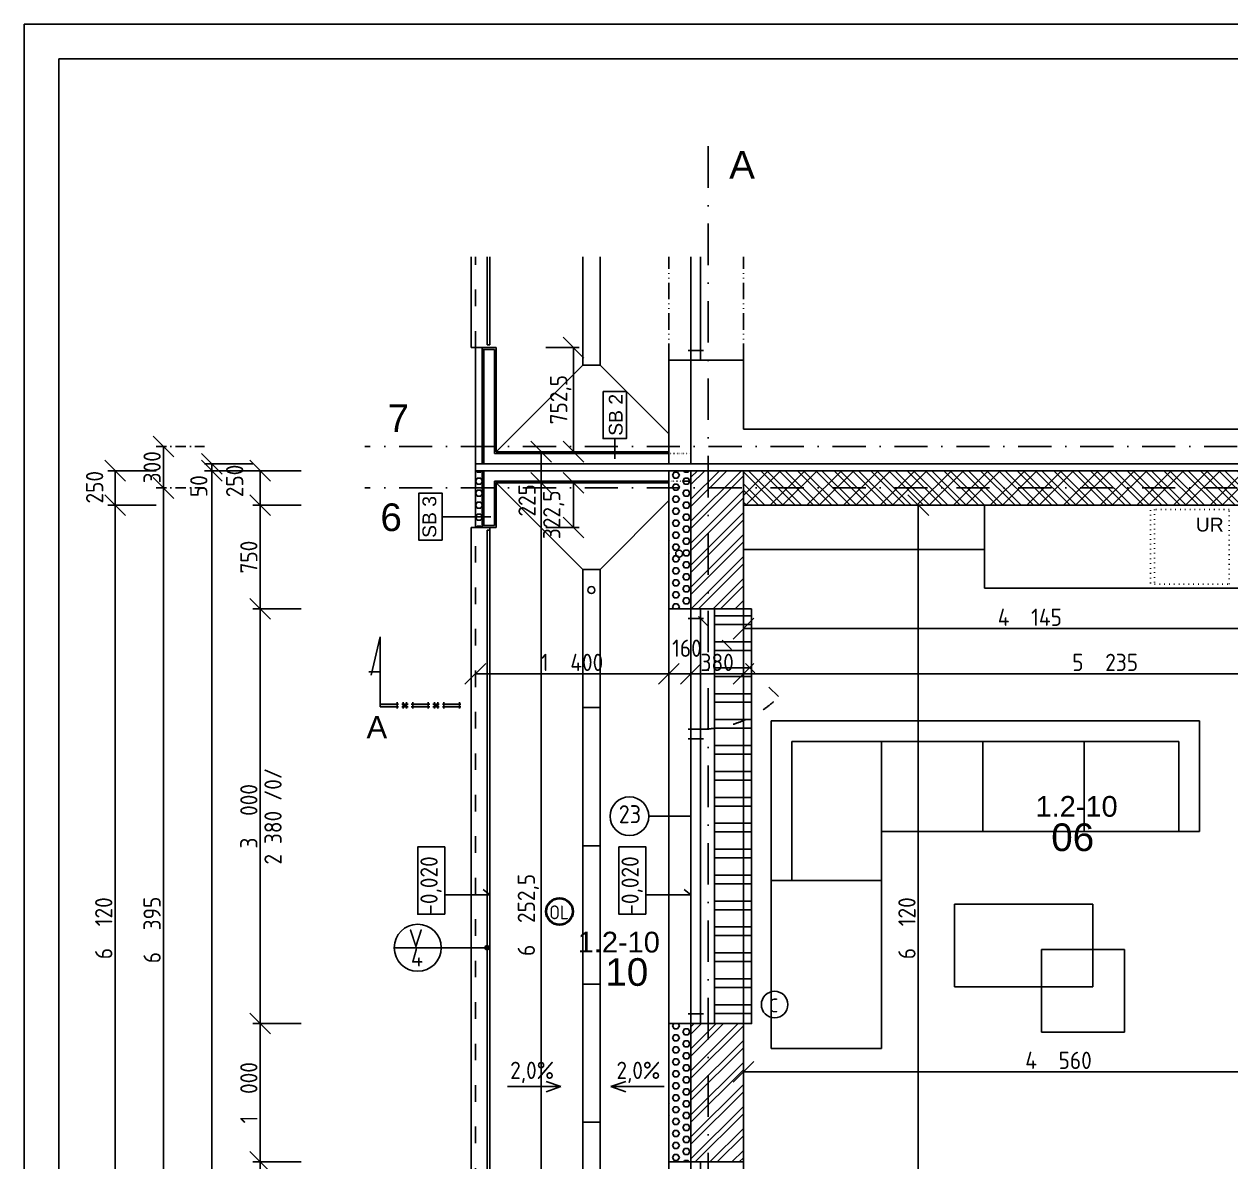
# Model space of a CAD drawing. Extents: x 4511820 to 5180432, y -1526536 to -944957.
# Drawn here: x 4975746 to 4984478, y -1317385 to -1309155 of the extents above; entities that cross this region are included whole.
import ezdxf

# ---------------------------------------------------------------- set-up
doc = ezdxf.new("R2010")
doc.units = 0
doc.header["$MEASUREMENT"] = 0
for name, pattern in [('ACAD_ISO03W100', [30, 12, -18]), ('ACAD_ISO07W100', [3.5, 0.5, -3]), ('ACAD_ISO12W100', [22, 12, -3, 0.5, -3, 0.5, -3]), ('BODKOCIARKOVANA_3', [5.6, 3, -1.3, 0, -1.3])]:
    doc.linetypes.add(name, pattern=pattern)
doc.layers.get('0').update_dxf_attribs({"linetype": 'CONTINUOUS'})
doc.layers.get('Defpoints').update_dxf_attribs({"color": 61, "linetype": 'CONTINUOUS'})
for name, color, linetype in [('KÓTY', 4, 'CONTINUOUS'), ('MÚRY', 1, 'CONTINUOUS'), ('OKNÁ', 143, 'CONTINUOUS'), ('osi', 253, 'CONTINUOUS'), ('Plochy', 41, 'CONTINUOUS'), ('POPIS', 7, 'CONTINUOUS'), ('POZEMOK', 7, 'CONTINUOUS'), ('TENKÁ', 7, 'CONTINUOUS'), ('tzb', 153, 'CONTINUOUS'), ('Z-Kúrenie', 101, 'CONTINUOUS'), ('ZARIADENIE', 47, 'CONTINUOUS'), ('ZARIADENIE1', 145, 'CONTINUOUS'), ('ŠRAFY', 82, 'CONTINUOUS')]:
    doc.layers.add(name, color=color, linetype=linetype)
doc.layers.add('zz-kanal-daždová', color=136, linetype='CONTINUOUS', lineweight=40)
doc.styles.add('ARIAL', font='arial.ttf')
doc.styles.add('styl1', font='arial.ttf')
doc.styles.add('STYLE1', font='isocp.shx')
doc.dimstyles.new('STANDARD-50', dxfattribs={"dimtxt": 125, "dimasz": 150, "dimexe": 10, "dimexo": 200, "dimgap": 20, "dimtad": 1, "dimdsep": 46, "dimlunit": 6, "dimtxsty": 'STYLE1', "dimblk1": 'OBLIQUE', "dimblk2": 'OBLIQUE', "dimsah": 1, "dimcen": 2.5, "dimse1": 1, "dimse2": 1, "dimadec": 0, "dimazin": 0, "dimtfac": 1, "dimtmove": 1, "dimatfit": 3, "dimldrblk": 'OBLIQUE', "dimfxl": 1, "dimtolj": 1, "dimtzin": 0, "dimarcsym": 0})
pattern_1 = [(0, (0, -175781), (0, 43.3012702), [25, -50]), (120, (0, -175781), (-37.5, -21.6506351), [25, -50]), (60, (25, -175781), (-37.5, 21.6506351), [25, -50])]

# ---------------------------------------------------------------- blocks, each defined once
blk = doc.blocks.new('_OBLIQUE')
at = {"color": 0, "linetype": 'ByBlock'}
blk.add_line((-0.5, -0.5), (0.5, 0.5), dxfattribs=at)
blk = doc.blocks.new('*D22469')
at = {"layer": 'Defpoints', "color": 0}
for p in [(4979296, -1312210.2), (4976754.5, -1312510.2), (4979296, -1312510.2)]:
    blk.add_point(p, dxfattribs=at)
at = {"layer": 'KÓTY', "color": 0, "lineweight": -2}
blk.add_line((4976754.5, -1312210.2), (4976754.5, -1312510.2), dxfattribs=at)
at = {"layer": 'KÓTY', "color": 0, "linetype": 'ByBlock', "lineweight": -2, "xscale": 150, "yscale": 150, "zscale": 150}
for p, rotation in [((4976754.5, -1312210.2), 90), ((4976754.5, -1312510.2), 270)]:
    blk.add_blockref('_OBLIQUE', p, dxfattribs=dict(at, rotation=rotation))
at = {"layer": 'KÓTY', "color": 0, "insert": (4976672, -1312360.2), "char_height": 125, "attachment_point": 5, "rotation": 90, "style": 'STYLE1'}
blk.add_mtext('\\A1;300', dxfattribs=at)
blk = doc.blocks.new('*D22470')
at = {"layer": 'Defpoints', "color": 0}
for p in [(4979011, -1312335.2), (4977104.5, -1312385.2), (4979011, -1312385.2)]:
    blk.add_point(p, dxfattribs=at)
at = {"layer": 'KÓTY', "color": 0, "lineweight": -2}
blk.add_line((4977104.5, -1312335.2), (4977104.5, -1312385.2), dxfattribs=at)
at = {"layer": 'KÓTY', "color": 0, "linetype": 'ByBlock', "lineweight": -2, "xscale": 150, "yscale": 150, "zscale": 150}
for p, rotation in [((4977104.5, -1312335.2), 90), ((4977104.5, -1312385.2), 270)]:
    blk.add_blockref('_OBLIQUE', p, dxfattribs=dict(at, rotation=rotation))
at = {"layer": 'KÓTY', "color": 0, "insert": (4977010, -1312497), "char_height": 125, "attachment_point": 5, "rotation": 90, "style": 'STYLE1'}
blk.add_mtext('\\A1;50', dxfattribs=at)
blk = doc.blocks.new('*D22471')
at = {"layer": 'Defpoints', "color": 0}
for p in [(4980951, -1312385.2), (4976404.5, -1312635.2), (4980951, -1312635.2)]:
    blk.add_point(p, dxfattribs=at)
at = {"layer": 'KÓTY', "color": 0, "lineweight": -2}
blk.add_line((4976404.5, -1312385.2), (4976404.5, -1312635.2), dxfattribs=at)
at = {"layer": 'KÓTY', "color": 0, "linetype": 'ByBlock', "lineweight": -2, "xscale": 150, "yscale": 150, "zscale": 150}
for p, rotation in [((4976404.5, -1312385.2), 90), ((4976404.5, -1312635.2), 270)]:
    blk.add_blockref('_OBLIQUE', p, dxfattribs=dict(at, rotation=rotation))
at = {"layer": 'KÓTY', "color": 0, "insert": (4976256, -1312505), "char_height": 125, "attachment_point": 5, "rotation": 90, "style": 'STYLE1'}
blk.add_mtext('\\A1;250', dxfattribs=at)
blk = doc.blocks.new('*D22472')
at = {"layer": 'Defpoints', "color": 0}
for p in [(4980951, -1312635.2), (4976404.5, -1318755.2), (4980951, -1318755.2)]:
    blk.add_point(p, dxfattribs=at)
at = {"layer": 'KÓTY', "color": 0, "lineweight": -2}
blk.add_line((4976404.5, -1312635.2), (4976404.5, -1318755.2), dxfattribs=at)
at = {"layer": 'KÓTY', "color": 0, "linetype": 'ByBlock', "lineweight": -2, "xscale": 150, "yscale": 150, "zscale": 150}
for p, rotation in [((4976404.5, -1312635.2), 90), ((4976404.5, -1318755.2), 270)]:
    blk.add_blockref('_OBLIQUE', p, dxfattribs=dict(at, rotation=rotation))
at = {"layer": 'KÓTY', "color": 0, "insert": (4976322, -1315695.2), "char_height": 125, "attachment_point": 5, "rotation": 90, "style": 'STYLE1'}
blk.add_mtext('\\A1;6ﾠ120', dxfattribs=at)
blk = doc.blocks.new('*D22482')
at = {"layer": 'Defpoints', "color": 0}
for p in [(4980696, -1312510.2), (4976754.5, -1318905.2), (4980696, -1318905.2)]:
    blk.add_point(p, dxfattribs=at)
at = {"layer": 'KÓTY', "color": 0, "lineweight": -2}
blk.add_line((4976754.5, -1312510.2), (4976754.5, -1318905.2), dxfattribs=at)
at = {"layer": 'KÓTY', "color": 0, "linetype": 'ByBlock', "lineweight": -2, "xscale": 150, "yscale": 150, "zscale": 150}
for p, rotation in [((4976754.5, -1312510.2), 90), ((4976754.5, -1318905.2), 270)]:
    blk.add_blockref('_OBLIQUE', p, dxfattribs=dict(at, rotation=rotation))
at = {"layer": 'KÓTY', "color": 0, "insert": (4976672, -1315707.7), "char_height": 125, "attachment_point": 5, "rotation": 90, "style": 'STYLE1'}
blk.add_mtext('\\A1;6ﾠ395', dxfattribs=at)
blk = doc.blocks.new('*D22488')
at = {"layer": 'Defpoints', "color": 0}
for p in [(4979211, -1312385.2), (4977104.5, -1345195.2), (4982061, -1345195.2)]:
    blk.add_point(p, dxfattribs=at)
at = {"layer": 'KÓTY', "color": 0, "lineweight": -2}
blk.add_line((4977104.5, -1312385.2), (4977104.5, -1345195.2), dxfattribs=at)
at = {"layer": 'KÓTY', "color": 0, "linetype": 'ByBlock', "lineweight": -2, "xscale": 150, "yscale": 150, "zscale": 150}
for p, rotation in [((4977104.5, -1312385.2), 90), ((4977104.5, -1345195.2), 270)]:
    blk.add_blockref('_OBLIQUE', p, dxfattribs=dict(at, rotation=rotation))
at = {"layer": 'KÓTY', "color": 0, "insert": (4977022, -1328790.2), "char_height": 125, "attachment_point": 5, "rotation": 90, "style": 'STYLE1'}
blk.add_mtext('\\A1;32ﾠ810', dxfattribs=at)
blk = doc.blocks.new('*D22489')
at = {"layer": 'Defpoints', "color": 0}
for p in [(4977454.5, -1312385.2), (4980951, -1312385.2), (4980951, -1312635.2)]:
    blk.add_point(p, dxfattribs=at)
at = {"layer": 'KÓTY', "color": 0, "lineweight": -2}
blk.add_line((4977454.5, -1312635.2), (4977454.5, -1312385.2), dxfattribs=at)
at = {"layer": 'KÓTY', "color": 0, "linetype": 'ByBlock', "lineweight": -2, "xscale": 150, "yscale": 150, "zscale": 150}
for p, rotation in [((4977454.5, -1312385.2), 90), ((4977454.5, -1312635.2), 270)]:
    blk.add_blockref('_OBLIQUE', p, dxfattribs=dict(at, rotation=rotation))
at = {"layer": 'KÓTY', "color": 0, "insert": (4977269.5, -1312459.4), "char_height": 125, "attachment_point": 5, "rotation": 90, "style": 'STYLE1'}
blk.add_mtext('\\A1;250', dxfattribs=at)
blk = doc.blocks.new('*D22490')
at = {"layer": 'Defpoints', "color": 0}
for p in [(4980951, -1312635.2), (4977454.5, -1313385.2), (4980951, -1313385.2)]:
    blk.add_point(p, dxfattribs=at)
at = {"layer": 'KÓTY', "color": 0, "lineweight": -2}
blk.add_line((4977454.5, -1312635.2), (4977454.5, -1313385.2), dxfattribs=at)
at = {"layer": 'KÓTY', "color": 0, "linetype": 'ByBlock', "lineweight": -2, "xscale": 150, "yscale": 150, "zscale": 150}
for p, rotation in [((4977454.5, -1312635.2), 90), ((4977454.5, -1313385.2), 270)]:
    blk.add_blockref('_OBLIQUE', p, dxfattribs=dict(at, rotation=rotation))
at = {"layer": 'KÓTY', "color": 0, "insert": (4977372, -1313010.2), "char_height": 125, "attachment_point": 5, "rotation": 90, "style": 'STYLE1'}
blk.add_mtext('\\A1;750', dxfattribs=at)
blk = doc.blocks.new('*D22491')
at = {"layer": 'Defpoints', "color": 0}
for p in [(4980571, -1313385.2), (4977454.5, -1316385.2), (4980571, -1316385.2)]:
    blk.add_point(p, dxfattribs=at)
at = {"layer": 'KÓTY', "color": 0, "lineweight": -2}
blk.add_line((4977454.5, -1313385.2), (4977454.5, -1316385.2), dxfattribs=at)
at = {"layer": 'KÓTY', "color": 0, "linetype": 'ByBlock', "lineweight": -2, "xscale": 150, "yscale": 150, "zscale": 150}
for p, rotation in [((4977454.5, -1313385.2), 90), ((4977454.5, -1316385.2), 270)]:
    blk.add_blockref('_OBLIQUE', p, dxfattribs=dict(at, rotation=rotation))
at = {"layer": 'KÓTY', "color": 0, "insert": (4977372, -1314885.2), "char_height": 125, "attachment_point": 5, "rotation": 90, "style": 'STYLE1'}
blk.add_mtext('\\A1;3ﾠ000', dxfattribs=at)
blk = doc.blocks.new('*D22492')
at = {"layer": 'Defpoints', "color": 0}
for p in [(4980571, -1316385.2), (4977454.5, -1317385.2), (4980641, -1317385.2)]:
    blk.add_point(p, dxfattribs=at)
at = {"layer": 'KÓTY', "color": 0, "lineweight": -2}
blk.add_line((4977454.5, -1316385.2), (4977454.5, -1317385.2), dxfattribs=at)
at = {"layer": 'KÓTY', "color": 0, "linetype": 'ByBlock', "lineweight": -2, "xscale": 150, "yscale": 150, "zscale": 150}
for p, rotation in [((4977454.5, -1316385.2), 90), ((4977454.5, -1317385.2), 270)]:
    blk.add_blockref('_OBLIQUE', p, dxfattribs=dict(at, rotation=rotation))
at = {"layer": 'KÓTY', "color": 0, "insert": (4977372, -1316885.2), "char_height": 125, "attachment_point": 5, "rotation": 90, "style": 'STYLE1'}
blk.add_mtext('\\A1;1ﾠ000', dxfattribs=at)
blk = doc.blocks.new('*D22493')
at = {"layer": 'Defpoints', "color": 0}
for p in [(4980641, -1317385.2), (4977454.5, -1318335.2), (4980571, -1318335.2)]:
    blk.add_point(p, dxfattribs=at)
at = {"layer": 'KÓTY', "color": 0, "lineweight": -2}
blk.add_line((4977454.5, -1317385.2), (4977454.5, -1318335.2), dxfattribs=at)
at = {"layer": 'KÓTY', "color": 0, "linetype": 'ByBlock', "lineweight": -2, "xscale": 150, "yscale": 150, "zscale": 150}
for p, rotation in [((4977454.5, -1317385.2), 90), ((4977454.5, -1318335.2), 270)]:
    blk.add_blockref('_OBLIQUE', p, dxfattribs=dict(at, rotation=rotation))
at = {"layer": 'KÓTY', "color": 0, "insert": (4977372, -1317860.2), "char_height": 125, "attachment_point": 5, "rotation": 90, "style": 'STYLE1'}
blk.add_mtext('\\A1;950', dxfattribs=at)
blk = doc.blocks.new('sedacka roh')
at = {"layer": 'ZARIADENIE', "color": 30, "ltscale": 0.25}
for p, q in [((4397144.3, -1344644.9), (4397144.3, -1342275.4)), ((4397944.3, -1342275.4), (4397144.3, -1342275.4)), ((4397944.3, -1342275.4), (4397944.3, -1343844.9)), ((4397944.3, -1343491.4), (4397144.3, -1343491.4)), ((4397294.3, -1344494.9), (4397294.3, -1343491.4)), ((4400244.3, -1343844.9), (4397944.3, -1343844.9)), ((4397944.3, -1343844.9), (4397944.3, -1344494.9)), ((4398677.7, -1343844.9), (4398677.7, -1344494.9)), ((4399411, -1343844.9), (4399411, -1344494.9)), ((4400094.3, -1343844.9), (4400094.3, -1344494.9)), ((4400244.3, -1343844.9), (4400244.3, -1344644.9)), ((4397294.3, -1344494.9), (4400094.3, -1344494.9)), ((4397144.3, -1344644.9), (4400244.3, -1344644.9))]:
    blk.add_line(p, q, dxfattribs=at)
at = {"layer": 'ZARIADENIE', "color": 45, "ltscale": 0.25}
for p, q in [((4399702.3, -1342392.2), (4399102.3, -1342392.2)), ((4399102.3, -1342392.2), (4399102.3, -1342992.2)), ((4399702.3, -1342992.2), (4399702.3, -1342392.2)), ((4398472.5, -1342719.9), (4398472.5, -1343319.9)), ((4399472.5, -1342719.9), (4398472.5, -1342719.9)), ((4399472.5, -1343319.9), (4399472.5, -1342719.9)), ((4399102.3, -1342992.2), (4399702.3, -1342992.2)), ((4398472.5, -1343319.9), (4399472.5, -1343319.9))]:
    blk.add_line(p, q, dxfattribs=at)
blk = doc.blocks.new('*D22557')
at = {"layer": 'Defpoints', "color": 0}
for p in [(4979011, -1313854.5), (4980411, -1313854.5), (4980411, -1313854.5)]:
    blk.add_point(p, dxfattribs=at)
at = {"layer": 'KÓTY', "color": 0, "lineweight": -2}
blk.add_line((4979011, -1313854.5), (4980411, -1313854.5), dxfattribs=at)
at = {"layer": 'KÓTY', "color": 0, "linetype": 'ByBlock', "lineweight": -2, "xscale": 150, "yscale": 150, "zscale": 150, "rotation": 180}
blk.add_blockref('_OBLIQUE', (4979011, -1313854.5), dxfattribs=at)
at = {"layer": 'KÓTY', "color": 0, "linetype": 'ByBlock', "lineweight": -2, "xscale": 150, "yscale": 150, "zscale": 150}
blk.add_blockref('_OBLIQUE', (4980411, -1313854.5), dxfattribs=at)
at = {"layer": 'KÓTY', "color": 0, "insert": (4979711, -1313772), "char_height": 125, "attachment_point": 5, "style": 'STYLE1'}
blk.add_mtext('\\A1;1ﾠ400', dxfattribs=at)
blk = doc.blocks.new('*D22558')
at = {"layer": 'Defpoints', "color": 0}
for p in [(4980411, -1313854.5), (4980571, -1313854.5), (4980571, -1313854.5)]:
    blk.add_point(p, dxfattribs=at)
at = {"layer": 'KÓTY', "color": 0, "lineweight": -2}
blk.add_line((4980411, -1313854.5), (4980571, -1313854.5), dxfattribs=at)
at = {"layer": 'KÓTY', "color": 0, "linetype": 'ByBlock', "lineweight": -2, "xscale": 150, "yscale": 150, "zscale": 150, "rotation": 180}
blk.add_blockref('_OBLIQUE', (4980411, -1313854.5), dxfattribs=at)
at = {"layer": 'KÓTY', "color": 0, "linetype": 'ByBlock', "lineweight": -2, "xscale": 150, "yscale": 150, "zscale": 150}
blk.add_blockref('_OBLIQUE', (4980571, -1313854.5), dxfattribs=at)
at = {"layer": 'KÓTY', "color": 0, "insert": (4980541.8, -1313669.5), "char_height": 125, "attachment_point": 5, "style": 'STYLE1'}
blk.add_mtext('\\A1;160', dxfattribs=at)
blk = doc.blocks.new('*D22559')
at = {"layer": 'Defpoints', "color": 0}
for p in [(4980571, -1313854.5), (4980951, -1313854.5), (4980951, -1313854.5)]:
    blk.add_point(p, dxfattribs=at)
at = {"layer": 'KÓTY', "color": 0, "lineweight": -2}
blk.add_line((4980571, -1313854.5), (4980951, -1313854.5), dxfattribs=at)
at = {"layer": 'KÓTY', "color": 0, "linetype": 'ByBlock', "lineweight": -2, "xscale": 150, "yscale": 150, "zscale": 150, "rotation": 180}
blk.add_blockref('_OBLIQUE', (4980571, -1313854.5), dxfattribs=at)
at = {"layer": 'KÓTY', "color": 0, "linetype": 'ByBlock', "lineweight": -2, "xscale": 150, "yscale": 150, "zscale": 150}
blk.add_blockref('_OBLIQUE', (4980951, -1313854.5), dxfattribs=at)
at = {"layer": 'KÓTY', "color": 0, "insert": (4980761, -1313772), "char_height": 125, "attachment_point": 5, "style": 'STYLE1'}
blk.add_mtext('\\A1;380', dxfattribs=at)
blk = doc.blocks.new('*D22560')
at = {"layer": 'Defpoints', "color": 0}
for p in [(4980951, -1313854.5), (4986186, -1313854.5), (4986186, -1313854.5)]:
    blk.add_point(p, dxfattribs=at)
at = {"layer": 'KÓTY', "color": 0, "lineweight": -2}
blk.add_line((4980951, -1313854.5), (4986186, -1313854.5), dxfattribs=at)
at = {"layer": 'KÓTY', "color": 0, "linetype": 'ByBlock', "lineweight": -2, "xscale": 150, "yscale": 150, "zscale": 150, "rotation": 180}
blk.add_blockref('_OBLIQUE', (4980951, -1313854.5), dxfattribs=at)
at = {"layer": 'KÓTY', "color": 0, "linetype": 'ByBlock', "lineweight": -2, "xscale": 150, "yscale": 150, "zscale": 150}
blk.add_blockref('_OBLIQUE', (4986186, -1313854.5), dxfattribs=at)
at = {"layer": 'KÓTY', "color": 0, "insert": (4983568.5, -1313772), "char_height": 125, "attachment_point": 5, "style": 'STYLE1'}
blk.add_mtext('\\A1;5ﾠ235', dxfattribs=at)
blk = doc.blocks.new('*D22571')
at = {"layer": 'Defpoints', "color": 0}
for p in [(4980951, -1313235.2), (4985096, -1313235.2), (4980951, -1313528)]:
    blk.add_point(p, dxfattribs=at)
at = {"layer": 'KÓTY', "color": 0, "lineweight": -2}
blk.add_line((4985096, -1313528), (4980951, -1313528), dxfattribs=at)
at = {"layer": 'KÓTY', "color": 0, "linetype": 'ByBlock', "lineweight": -2, "xscale": 150, "yscale": 150, "zscale": 150, "rotation": 180}
blk.add_blockref('_OBLIQUE', (4980951, -1313528), dxfattribs=at)
at = {"layer": 'KÓTY', "color": 0, "linetype": 'ByBlock', "lineweight": -2, "xscale": 150, "yscale": 150, "zscale": 150}
blk.add_blockref('_OBLIQUE', (4985096, -1313528), dxfattribs=at)
at = {"layer": 'KÓTY', "color": 0, "insert": (4983023.5, -1313445.5), "char_height": 125, "attachment_point": 5, "style": 'STYLE1'}
blk.add_mtext('\\A1;4ﾠ145', dxfattribs=at)
blk = doc.blocks.new('*D22586')
at = {"layer": 'Defpoints', "color": 0}
for p in [(4980951, -1312635.2), (4980951, -1318755.2), (4982216.5, -1318755.2)]:
    blk.add_point(p, dxfattribs=at)
at = {"layer": 'KÓTY', "color": 0, "lineweight": -2}
blk.add_line((4982216.5, -1312635.2), (4982216.5, -1318755.2), dxfattribs=at)
at = {"layer": 'KÓTY', "color": 0, "linetype": 'ByBlock', "lineweight": -2, "xscale": 150, "yscale": 150, "zscale": 150}
for p, rotation in [((4982216.5, -1312635.2), 90), ((4982216.5, -1318755.2), 270)]:
    blk.add_blockref('_OBLIQUE', p, dxfattribs=dict(at, rotation=rotation))
at = {"layer": 'KÓTY', "color": 0, "insert": (4982134, -1315695.2), "char_height": 125, "attachment_point": 5, "rotation": 90, "style": 'STYLE1'}
blk.add_mtext('\\A1;6ﾠ120', dxfattribs=at)
blk = doc.blocks.new('*D22624')
at = {"layer": 'Defpoints', "color": 0}
for p in [(4980951, -1316250.2), (4985511, -1316250.2), (4980951, -1316733.5)]:
    blk.add_point(p, dxfattribs=at)
at = {"layer": 'KÓTY', "color": 0, "lineweight": -2}
blk.add_line((4985511, -1316733.5), (4980951, -1316733.5), dxfattribs=at)
at = {"layer": 'KÓTY', "color": 0, "linetype": 'ByBlock', "lineweight": -2, "xscale": 150, "yscale": 150, "zscale": 150, "rotation": 180}
blk.add_blockref('_OBLIQUE', (4980951, -1316733.5), dxfattribs=at)
at = {"layer": 'KÓTY', "color": 0, "linetype": 'ByBlock', "lineweight": -2, "xscale": 150, "yscale": 150, "zscale": 150}
blk.add_blockref('_OBLIQUE', (4985511, -1316733.5), dxfattribs=at)
at = {"layer": 'KÓTY', "color": 0, "insert": (4983231, -1316651), "char_height": 125, "attachment_point": 5, "style": 'STYLE1'}
blk.add_mtext('\\A1;4ﾠ560', dxfattribs=at)
blk = doc.blocks.new('*D23236')
at = {"layer": 'Defpoints', "color": 0}
for p in [(4980411, -1312472.7), (4979486.5, -1318725.2), (4980411, -1318725.2)]:
    blk.add_point(p, dxfattribs=at)
at = {"layer": 'KÓTY', "color": 0, "lineweight": -2}
blk.add_line((4979486.5, -1312472.7), (4979486.5, -1318725.2), dxfattribs=at)
at = {"layer": 'KÓTY', "color": 0, "linetype": 'ByBlock', "lineweight": -2, "xscale": 150, "yscale": 150, "zscale": 150}
for p, rotation in [((4979486.5, -1312472.7), 90), ((4979486.5, -1318725.2), 270)]:
    blk.add_blockref('_OBLIQUE', p, dxfattribs=dict(at, rotation=rotation))
at = {"layer": 'KÓTY', "color": 0, "insert": (4979394.6, -1315598.9), "char_height": 125, "attachment_point": 5, "rotation": 90, "style": 'STYLE1'}
blk.add_mtext('\\A1;6ﾠ252,5', dxfattribs=at)
blk = doc.blocks.new('*D48113')
at = {"layer": 'Defpoints', "color": 0}
for p in [(4979486.5, -1312247.7), (4979486.5, -1312472.7), (4979486.5, -1312472.7)]:
    blk.add_point(p, dxfattribs=at)
at = {"layer": 'KÓTY', "color": 0, "lineweight": -2}
blk.add_line((4979486.5, -1312247.7), (4979486.5, -1312472.7), dxfattribs=at)
at = {"layer": 'KÓTY', "color": 0, "linetype": 'ByBlock', "lineweight": -2, "xscale": 150, "yscale": 150, "zscale": 150}
for p, rotation in [((4979486.5, -1312247.7), 90), ((4979486.5, -1312472.7), 270)]:
    blk.add_blockref('_OBLIQUE', p, dxfattribs=dict(at, rotation=rotation))
at = {"layer": 'KÓTY', "color": 0, "insert": (4979385, -1312599.5), "char_height": 125, "attachment_point": 5, "rotation": 90, "style": 'STYLE1'}
blk.add_mtext('\\A1;225', dxfattribs=at)
blk = doc.blocks.new('*D48114')
at = {"layer": 'Defpoints', "color": 0}
for p in [(4979161, -1311495.2), (4979161, -1312247.7), (4979720.7, -1312247.7)]:
    blk.add_point(p, dxfattribs=at)
at = {"layer": 'KÓTY', "color": 0, "lineweight": -2}
blk.add_line((4979720.7, -1311495.2), (4979720.7, -1312247.7), dxfattribs=at)
at = {"layer": 'KÓTY', "color": 0, "linetype": 'ByBlock', "lineweight": -2, "xscale": 150, "yscale": 150, "zscale": 150}
for p, rotation in [((4979720.7, -1311495.2), 90), ((4979720.7, -1312247.7), 270)]:
    blk.add_blockref('_OBLIQUE', p, dxfattribs=dict(at, rotation=rotation))
at = {"layer": 'KÓTY', "color": 0, "insert": (4979628.9, -1311871.4), "char_height": 125, "attachment_point": 5, "rotation": 90, "style": 'STYLE1'}
blk.add_mtext('\\A1;752,5', dxfattribs=at)
blk = doc.blocks.new('*D48115')
at = {"layer": 'Defpoints', "color": 0}
for p in [(4979161, -1312472.7), (4979161, -1312795.2), (4979720.7, -1312795.2)]:
    blk.add_point(p, dxfattribs=at)
at = {"layer": 'KÓTY', "color": 0, "lineweight": -2}
blk.add_line((4979720.7, -1312472.7), (4979720.7, -1312795.2), dxfattribs=at)
at = {"layer": 'KÓTY', "color": 0, "linetype": 'ByBlock', "lineweight": -2, "xscale": 150, "yscale": 150, "zscale": 150}
for p, rotation in [((4979720.7, -1312472.7), 90), ((4979720.7, -1312795.2), 270)]:
    blk.add_blockref('_OBLIQUE', p, dxfattribs=dict(at, rotation=rotation))
at = {"layer": 'KÓTY', "color": 0, "insert": (4979578.6, -1312704), "char_height": 125, "attachment_point": 5, "rotation": 90, "style": 'STYLE1'}
blk.add_mtext('\\A1;322,5', dxfattribs=at)

msp = doc.modelspace()

# ---------------------------------------------------------------- hatches: boundary and pattern name
at = {"layer": 'TENKÁ'}
h = msp.add_hatch(color=256, dxfattribs=at)
h.dxf.hatch_style = 1
h.paths.add_polyline_path([(4978445.7, -1314093.9), (4978322.8, -1314093.9), (4978322.8, -1314073.2), (4978445.7, -1314073.2)])
h = msp.add_hatch(color=256, dxfattribs=at)
h.dxf.hatch_style = 1
h.paths.add_polyline_path([(4978489.6, -1314093.9), (4978489.6, -1314073.2), (4978513.8, -1314073.2), (4978513.8, -1314093.9)])
h = msp.add_hatch(color=256, dxfattribs=at)
h.dxf.hatch_style = 1
h.paths.add_polyline_path([(4978670.6, -1314093.9), (4978557.7, -1314093.9), (4978557.7, -1314073.2), (4978670.6, -1314073.2)])
h = msp.add_hatch(color=256, dxfattribs=at)
h.dxf.hatch_style = 1
h.paths.add_polyline_path([(4978714.5, -1314093.9), (4978714.5, -1314073.2), (4978738.7, -1314073.2), (4978738.7, -1314093.9)])
h = msp.add_hatch(color=256, dxfattribs=at)
h.dxf.hatch_style = 1
h.paths.add_polyline_path([(4978782.6, -1314093.9), (4978782.6, -1314073.2), (4978895.5, -1314073.2), (4978895.5, -1314093.9)])
h = msp.add_hatch(color=256, dxfattribs=at)
h.dxf.hatch_style = 1
h.paths.add_polyline_path([(4979081, -1315836.191, 2.41421356), (4979096, -1315821.191, 0.41421356)])
at = {"layer": 'Z-Kúrenie', "linetype": 'Continuous'}
h = msp.add_hatch(dxfattribs=at)
h.set_pattern_fill('ANSI32', color=256, scale=500, angle=135)
h.set_pattern_definition([(180, (-105870.5, -193186), (-2e-14, -187.5), []), (180, (-105933, -193123.5), (-2e-14, -187.5), [])])
h.paths.add_polyline_path([(4980741, -1313385.191), (4980741, -1316385.191), (4981010, -1316385.191), (4981010, -1313385.191)])
at = {"layer": 'ŠRAFY'}
h = msp.add_hatch(dxfattribs=at)
h.set_pattern_fill('HEX', color=256, scale=200)
h.set_pattern_definition(pattern_1)
h.paths.add_polyline_path([(4979011, -1312385.191), (4979011, -1312795.191), (4979061, -1312795.191), (4979061, -1312782.691), (4979061, -1312385.191)])
h = msp.add_hatch(dxfattribs=at)
h.set_pattern_fill('HEX', color=256, scale=200)
h.set_pattern_definition(pattern_1)
h.paths.add_polyline_path([(4980571, -1313385.191), (4980411, -1313385.191), (4980411, -1312385.191), (4980571, -1312385.191)])
h = msp.add_hatch(dxfattribs=at)
h.set_pattern_fill('ANSI32', color=256, scale=300)
h.paths.add_polyline_path([(4980951, -1313385.191), (4980951, -1312635.191), (4980951, -1312385.191), (4980571, -1312385.191), (4980571, -1313385.191)])
h = msp.add_hatch(dxfattribs=at)
h.set_pattern_fill('ANSI32', color=256, scale=500)
h.set_pattern_definition([(45, (400449.4, -131825.15), (-132.5825215, 132.5825215), []), (45, (400537.78, -131825.15), (-132.5825215, 132.5825215), [])])
h.paths.add_polyline_path([(4980951, -1312385.191), (4980951, -1312635.191), (4993871, -1312635.191), (4993871, -1312385.191), (4980951, -1312385.191)])
h = msp.add_hatch(dxfattribs=at)
h.set_pattern_fill('ANSI32', color=256, scale=250, angle=90)
h.paths.add_polyline_path([(4980951, -1312385.191), (4980951, -1312635.191), (4993871, -1312635.191), (4993871, -1312385.191), (4980951, -1312385.191)])
h = msp.add_hatch(dxfattribs=at)
h.set_pattern_fill('HEX', color=256, scale=200)
h.set_pattern_definition(pattern_1)
h.paths.add_polyline_path([(4980411, -1317385.191), (4980571, -1317385.191), (4980571, -1316385.191), (4980411, -1316385.191)])
h = msp.add_hatch(dxfattribs=at)
h.set_pattern_fill('ANSI32', color=256, scale=300)
h.paths.add_polyline_path([(4980951, -1316385.191), (4980641, -1316385.191), (4980571, -1316385.191), (4980571, -1317385.191), (4980641, -1317385.191), (4980951, -1317385.191)])

# ---------------------------------------------------------------- linework, layer by layer
at = {"layer": 'KÓTY', "ltscale": 25}
for p, q in [((4979520.75, -1311495.191), (4979761.25, -1311495.191)), ((4977051.097, -1312335.191), (4977401.097, -1312335.191)), ((4976351.097, -1312385.191), (4976701.097, -1312385.191)), ((4977051.097, -1312385.191), (4977401.097, -1312385.191)), ((4977401.097, -1312385.191), (4977751.097, -1312385.191)), ((4976351.097, -1312635.191), (4976701.097, -1312635.191)), ((4977401.097, -1312635.191), (4977751.097, -1312635.191)), ((4979520.75, -1312795.191), (4979761.25, -1312795.191)), ((4977401.097, -1313385.191), (4977751.097, -1313385.191)), ((4977401.097, -1316385.191), (4977751.097, -1316385.191)), ((4977401.097, -1317385.191), (4977751.097, -1317385.191))]:
    msp.add_line(p, q, dxfattribs=at)
at = {"layer": 'KÓTY', "linetype": 'BODKOCIARKOVANA_3', "ltscale": 25}
for p, q in [((4976701.097, -1312210.191), (4977051.097, -1312210.191)), ((4976701.097, -1312510.191), (4977051.097, -1312510.191))]:
    msp.add_line(p, q, dxfattribs=at)
at = {"layer": 'MÚRY'}
for p, q in [((4979011, -1312795.191), (4979011, -1311495.191)), ((4979011, -1311495.191), (4979161, -1311495.191)), ((4979161, -1312247.691), (4979161, -1311495.191)), ((4980411, -1311585.191), (4980411, -1312247.691)), ((4980411, -1311585.191), (4980951, -1311585.191)), ((4980951, -1311585.191), (4980411, -1311585.191)), ((4980951, -1311585.191), (4980951, -1312085.191)), ((4986871, -1312085.191), (4980951, -1312085.191)), ((4980411, -1312247.691), (4979161, -1312247.691)), ((4980411, -1312472.691), (4979161, -1312472.691)), ((4979161, -1312795.191), (4979161, -1312472.691)), ((4980411, -1312472.691), (4980411, -1313385.191)), ((4980951, -1312635.191), (4980951, -1313385.191)), ((4985096, -1312635.191), (4980951, -1312635.191)), ((4979011, -1312795.191), (4979161, -1312795.191)), ((4980411, -1313385.191), (4980951, -1313385.191)), ((4980411, -1316385.191), (4980411, -1317385.191)), ((4980411, -1316385.191), (4980951, -1316385.191)), ((4980951, -1316385.191), (4980951, -1317385.191)), ((4980951, -1317385.191), (4980411, -1317385.191))]:
    msp.add_line(p, q, dxfattribs=at)
at = {"layer": 'OKNÁ'}
for p, q in [((4979096, -1311475.191), (4979096, -1310838)), ((4979116, -1311475.191), (4979116, -1310838)), ((4979116, -1311475.191), (4979096, -1311475.191)), ((4979096, -1312815.191), (4979096, -1318705.191)), ((4979116, -1312815.191), (4979096, -1312815.191)), ((4979116, -1312815.191), (4979116, -1318705.191))]:
    msp.add_line(p, q, dxfattribs=at)
at = {"layer": 'OKNÁ', "ltscale": 0.25}
for p, q in [((4980571, -1310838), (4980571, -1311585.191)), ((4980641, -1310838), (4980641, -1311585.191)), ((4980661, -1311515.191), (4980551, -1311515.191)), ((4980571, -1316385.191), (4980571, -1313385.191)), ((4980641, -1316385.191), (4980641, -1313385.191)), ((4980661, -1313455.191), (4980551, -1313455.191)), ((4980661, -1314255.191), (4980551, -1314255.191)), ((4980661, -1314325.191), (4980551, -1314325.191)), ((4980266.146, -1314885.191), (4980571, -1314885.191)), ((4980661, -1316315.191), (4980551, -1316315.191)), ((4980571, -1317385.191), (4980571, -1318335.191)), ((4980641, -1317385.191), (4980641, -1318335.191))]:
    msp.add_line(p, q, dxfattribs=at)
at = {"layer": 'OKNÁ', "linetype": 'ACAD_ISO03W100', "ltscale": 8}
msp.add_line((4980626.858, -1313441.049), (4981206.685, -1314020.877), dxfattribs=at)
at = {"layer": 'OKNÁ', "ltscale": 0.25}
msp.add_circle((4980126.146, -1314885.191), 140, dxfattribs=at)
at = {"layer": 'OKNÁ', "linetype": 'ACAD_ISO03W100', "ltscale": 8}
msp.add_arc((4980641, -1313455.191), 800, 270, 315, dxfattribs=at)
at = {"layer": 'osi', "linetype": 'BODKOCIARKOVANA_3', "ltscale": 100}
msp.add_line((4980696, -1310038), (4980696, -1347555.191), dxfattribs=at)
at = {"layer": 'osi', "linetype": 'BODKOCIARKOVANA_3', "ltscale": 80}
for p, q in [((5041881, -1312210.191), (4978211, -1312210.191)), ((5041881, -1312510.191), (4978211, -1312510.191))]:
    msp.add_line(p, q, dxfattribs=at)
at = {"layer": 'Plochy'}
for points in [[(4980411, -1312472.691), (4979161, -1312472.691), (4979161, -1312795.191), (4979116, -1312795.191), (4979116, -1318725.191), (4980411, -1318725.191)], [(4980951, -1318755.191), (4980951, -1312635.191), (4985096, -1312635.191), (4985096, -1313235.191), (4986186, -1313235.191), (4986186, -1316098.5), (4986186, -1316135.191), (4985511, -1316135.191), (4985511, -1316250.191), (4987011, -1316250.191), (4987011, -1318755.191)]]:
    msp.add_lwpolyline(points, close=True, dxfattribs=at)
at = {"layer": 'POZEMOK'}
for p, q in [((4979788.5, -1310838), (4979788.5, -1311621.441)), ((4979913.5, -1310838), (4979913.5, -1311621.441)), ((4979788.5, -1311621.441), (4979162.25, -1312247.691)), ((4979913.5, -1311621.441), (4979788.5, -1311621.441)), ((4979913.5, -1311621.441), (4980411, -1312118.941)), ((4979788.5, -1313098.941), (4979162.25, -1312472.691)), ((4979913.5, -1313098.941), (4980411, -1312601.441)), ((4979913.5, -1313098.941), (4979788.5, -1313098.941)), ((4979788.5, -1313098.941), (4979788.5, -1318098.941)), ((4979913.5, -1313098.941), (4979913.5, -1318098.941)), ((4979913.5, -1314098.941), (4979788.5, -1314098.941)), ((4979913.5, -1315098.941), (4979788.5, -1315098.941)), ((4979913.5, -1316098.941), (4979788.5, -1316098.941)), ((4979913.5, -1317098.941), (4979788.5, -1317098.941))]:
    msp.add_line(p, q, dxfattribs=at)
at = {"layer": 'TENKÁ', "color": 7}
for p, q in [((5065037, -1309154.796), (4975746, -1309154.796)), ((4975746, -1349768.744), (4975746, -1309154.796)), ((5064787, -1309404.796), (4975996, -1309404.796)), ((4975996, -1349518.744), (4975996, -1309404.796))]:
    msp.add_line(p, q, dxfattribs=at)
at = {"layer": 'TENKÁ'}
for p, q in [((4978981, -1311495.191), (4978981, -1310838)), ((4978981, -1311495.191), (4978981, -1310838)), ((4979011, -1311495.191), (4978981, -1311495.191)), ((4979061, -1311507.691), (4979061, -1311495.191)), ((4979148.5, -1311507.691), (4979061, -1311507.691)), ((4979061, -1312335.191), (4979061, -1311507.691)), ((4979073.5, -1312335.191), (4979073.5, -1311507.691)), ((4979148.5, -1312260.191), (4979148.5, -1311507.691)), ((4980571, -1312335.191), (4980571, -1311585.191)), ((4980019.691, -1312153.5), (4980019.691, -1312300)), ((4980411, -1312260.191), (4979148.5, -1312260.191)), ((4980411, -1312247.691), (4980411, -1312260.191)), ((4980411, -1312335.191), (4980411, -1312247.691)), ((4980571, -1312220.191), (4980571, -1312335.191)), ((4994411, -1312335.191), (4979011, -1312335.191)), ((4994411, -1312385.191), (4979011, -1312385.191)), ((4979061, -1312782.691), (4979061, -1312385.191)), ((4979073.5, -1312782.691), (4979073.5, -1312385.191)), ((4980411, -1312472.691), (4980411, -1312385.191)), ((4980571, -1313385.191), (4980571, -1312385.191)), ((4980571, -1312500.191), (4980571, -1312385.191)), ((4980951, -1312635.191), (4980951, -1312385.191)), ((4979148.5, -1312782.691), (4979148.5, -1312460.191)), ((4980412.037, -1312460.191), (4979148.5, -1312460.191)), ((4980571, -1312460.191), (4980512.963, -1312460.191)), ((4978770.809, -1312718.191), (4979123.309, -1312718.191)), ((4979148.5, -1312782.691), (4979061, -1312782.691)), ((4979061, -1312782.691), (4979061, -1312795.191)), ((4978981, -1337650.191), (4978981, -1312795.191)), ((4978981, -1313150.191), (4978981, -1312795.191)), ((4979011, -1312795.191), (4978981, -1312795.191)), ((4978256.3, -1313864.8), (4978322.8, -1313585.9)), ((4978322.8, -1313585.9), (4978322.8, -1314093.9)), ((4978322.8, -1313839.9), (4978240.2, -1313839.9)), ((4978322.8, -1314073.2), (4978455.7, -1314073.2)), ((4978322.8, -1314093.9), (4978455.7, -1314093.9)), ((4978445.7, -1314060.2), (4978445.7, -1314105.8)), ((4978479.6, -1314073.2), (4978523.8, -1314073.2)), ((4978479.6, -1314093.9), (4978523.8, -1314093.9)), ((4978489.6, -1314060.2), (4978489.6, -1314105.8)), ((4978513.8, -1314060.2), (4978513.8, -1314105.8)), ((4978547.7, -1314073.2), (4978680.6, -1314073.2)), ((4978547.7, -1314093.9), (4978680.6, -1314093.9)), ((4978557.7, -1314060.2), (4978557.7, -1314105.8)), ((4978670.6, -1314060.2), (4978670.6, -1314105.8)), ((4978704.5, -1314073.2), (4978748.7, -1314073.2)), ((4978704.5, -1314093.9), (4978748.7, -1314093.9)), ((4978714.5, -1314060.2), (4978714.5, -1314105.8)), ((4978738.7, -1314060.2), (4978738.7, -1314105.8)), ((4978772.6, -1314073.2), (4978905.5, -1314073.2)), ((4978772.6, -1314093.9), (4978905.5, -1314093.9)), ((4978782.6, -1314060.2), (4978782.6, -1314105.8)), ((4978895.5, -1314060.2), (4978895.5, -1314105.8)), ((4978790.261, -1315452.691), (4979116, -1315452.691)), ((4979067.191, -1315415.336), (4979116, -1315452.691)), ((4980245.261, -1315452.691), (4980571, -1315452.691)), ((4980522.191, -1315415.336), (4980571, -1315452.691)), ((4980571, -1316385.191), (4980571, -1317385.191)), ((4979523.05, -1316802.9), (4979630.25, -1316840.5)), ((4980099.45, -1316802.9), (4979992.25, -1316840.5)), ((4979244.25, -1316840.5), (4979630.25, -1316840.5)), ((4979523.05, -1316878.1), (4979630.25, -1316840.5)), ((4980378.25, -1316840.5), (4979992.25, -1316840.5)), ((4980099.45, -1316878.1), (4979992.25, -1316840.5))]:
    msp.add_line(p, q, dxfattribs=at)
at = {"layer": 'TENKÁ', "linetype": 'ACAD_ISO03W100', "ltscale": 10}
for p, q in [((4979011, -1311495.191), (4979011, -1310838)), ((4979011, -1337650.191), (4979011, -1312795.191))]:
    msp.add_line(p, q, dxfattribs=at)
at = {"layer": 'TENKÁ', "linetype": 'ACAD_ISO12W100', "ltscale": 10}
for p, q in [((4980411, -1311585.191), (4980411, -1310838)), ((4980951, -1311585.191), (4980951, -1310838)), ((4980411, -1313385.191), (4980411, -1316385.191)), ((4980951, -1313385.191), (4980951, -1316385.191))]:
    msp.add_line(p, q, dxfattribs=at)
at = {"layer": 'TENKÁ', "color": 252, "linetype": 'ACAD_ISO07W100', "ltscale": 3}
for p, q in [((4980411, -1312260.191), (4980571, -1312260.191)), ((4980412.037, -1312460.191), (4980572.037, -1312460.191))]:
    msp.add_line(p, q, dxfattribs=at)
at = {"layer": 'TENKÁ', "ltscale": 0.25}
for p, q in [((4978764.097, -1315836.191), (4978424.097, -1315836.191)), ((4979096, -1315836.191), (4978764.097, -1315836.191))]:
    msp.add_line(p, q, dxfattribs=at)
at = {"layer": 'TENKÁ'}
for points in [[(4979935.691, -1311812), (4979935.691, -1312153.5), (4980103.691, -1312153.5), (4980103.691, -1311812)], [(4978770.809, -1312888.941), (4978770.809, -1312547.441), (4978602.809, -1312547.441), (4978602.809, -1312888.941)], [(4978790.261, -1315593.999), (4978790.261, -1315106.384), (4978594.862, -1315106.384), (4978594.862, -1315593.999)], [(4980245.261, -1315593.999), (4980245.261, -1315106.384), (4980049.862, -1315106.384), (4980049.862, -1315593.999)]]:
    msp.add_lwpolyline(points, close=True, dxfattribs=at)
at = {"layer": 'TENKÁ', "ltscale": 0.25}
msp.add_circle((4978594.097, -1315836.191), 170, dxfattribs=at)
at = {"layer": 'TENKÁ'}
msp.add_circle((4979096, -1315836.191), 15, dxfattribs=at)
at = {"layer": 'tzb'}
for centre in [(4980486, -1312985.191), (4979851, -1313248.941)]:
    msp.add_circle(centre, 25, dxfattribs=at)
at = {"layer": 'Z-Kúrenie', "linetype": 'Continuous'}
msp.add_lwpolyline([(4981010, -1313385.191), (4980741, -1313385.191), (4980741, -1316385.191), (4981010, -1316385.191)], close=True, dxfattribs=at)
msp.add_circle((4981176.731, -1316247.485), 96, dxfattribs=at)
at = {"layer": 'ZARIADENIE1', "color": 8, "ltscale": 0.25}
for p, q in [((4982696, -1312635.191), (4982696, -1313235.191)), ((4982696, -1312955.191), (4980951, -1312955.191)), ((4982696, -1313235.191), (4985096, -1313235.191))]:
    msp.add_line(p, q, dxfattribs=at)
at = {"layer": 'ZARIADENIE1', "color": 8, "linetype": 'ACAD_ISO07W100', "ltscale": 10}
msp.add_line((4983896, -1312635.191), (4983896, -1313235.191), dxfattribs=at)
msp.add_lwpolyline([(4983926, -1313205.191), (4984466, -1313205.191), (4984466, -1312665.191), (4983926, -1312665.191)], close=True, dxfattribs=at)
at = {"layer": 'zz-kanal-daždová'}
msp.add_circle((4979620.323, -1315573.808), 96, dxfattribs=at)

# ---------------------------------------------------------------- block references
at = {"layer": 'ZARIADENIE', "xscale": -1, "rotation": 180}
msp.add_blockref('sedacka roh', (584006.679, -2658840.123), dxfattribs=at)

# ---------------------------------------------------------------- texts
at = {"layer": 'KÓTY', "insert": (4977546.957, -1314885.191), "char_height": 125, "attachment_point": 5, "rotation": 90, "style": 'STYLE1'}
msp.add_mtext('\\A1;2 380 /0/', dxfattribs=at)
at = {"layer": 'POPIS', "lineweight": 40, "ltscale": 0.25, "style": 'ARIAL'}
for s, height, p in [('1.2-10', 150, (4983064.911, -1314888.579)), ('06', 200, (4983178.311, -1315136.77)), ('1.2-10', 150, (4979751.911, -1315870.579)), ('10', 200, (4979951.811, -1316111.77))]:
    msp.add_text(s, height=height, dxfattribs=at).set_placement(p)
at = {"layer": 'TENKÁ', "ltscale": 0.25}
for s, height, style, p in [('A', 200, 'styl1', (4980848.054, -1310272.5)), ('7', 200, 'styl1', (4978376.054, -1312105.789)), ('6', 200, 'styl1', (4978324.054, -1312821.769)), ('A', 160, 'styl1', (4978223.911, -1314320.554)), ('2,0%', 125, 'STYLE1', (4979263.082, -1316785.789)), ('2,0%', 125, 'STYLE1', (4980032.082, -1316785.789))]:
    msp.add_text(s, height=height, dxfattribs=dict(at, style=style)).set_placement(p)
at = {"layer": 'TENKÁ', "linetype": 'Continuous', "lineweight": 20, "style": 'ARIAL'}
for s, p in [('SB 2', (4980077.02, -1312132.589)), ('SB 3', (4978728.403, -1312871.031))]:
    msp.add_text(s, height=100, rotation=90, dxfattribs=at).set_placement(p)
at = {"layer": 'TENKÁ', "style": 'STYLE1'}
for s, p in [('23', (4980048.616, -1314935.191)), ('V', (4978528.067, -1315832.691)), ('4', (4978544.567, -1315971.328))]:
    msp.add_text(s, height=130, dxfattribs=at).set_placement(p)
at = {"layer": 'TENKÁ', "ltscale": 0.25, "style": 'STYLE1'}
for p in [(4978738.462, -1315596.937), (4980193.462, -1315596.937)]:
    msp.add_text('-0,020', height=125, rotation=90, dxfattribs=at).set_placement(p)
at = {"layer": 'Z-Kúrenie', "linetype": 'Continuous', "style": 'STYLE1'}
msp.add_text('C', height=100, dxfattribs=at).set_placement((4981138.103, -1316303.684))
at = {"layer": 'ZARIADENIE1', "color": 8, "ltscale": 0.25, "style": 'ARIAL'}
msp.add_text('UR', height=100, dxfattribs=at).set_placement((4984224.429, -1312825.299))
at = {"layer": 'zz-kanal-daždová', "style": 'STYLE1'}
msp.add_text('OL', height=100, dxfattribs=at).set_placement((4979545.696, -1315630.007))

# ---------------------------------------------------------------- dimensions: what is measured, and where the dimension line sits
at = {"layer": 'KÓTY'}
for base, p1, p2, picture, middle in [((4979720.75, -1312247.691), (4979161, -1311495.191), (4979161, -1312247.691), '*D48114', (4979628.875, -1311871.441)), ((4979486.5, -1318725.191), (4980411, -1312472.691), (4980411, -1318725.191), '*D23236', (4979394.625, -1315598.941))]:
    dim = msp.add_linear_dim(base=base, p1=p1, p2=p2, angle=90, dimstyle='STANDARD-50', override={"dimtxsty": 'STYLE1', "dimldrblk": 'OBLIQUE'}, dxfattribs=at)
    dim.commit()
    dim.dimension.update_dxf_attribs({"geometry": picture, "text_midpoint": middle})
for base, p1, p2, picture, middle in [((4976754.5, -1312510.191), (4979296, -1312210.191), (4979296, -1312510.191), '*D22469', (4976672, -1312360.191)), ((4977104.5, -1345195.191), (4979211, -1312385.191), (4982061, -1345195.191), '*D22488', (4977021.957, -1328790.191)), ((4977454.5, -1312385.191), (4980951, -1312635.191), (4980951, -1312385.191), '*D22489', (4977269.5, -1312459.441)), ((4976754.5, -1318905.191), (4980696, -1312510.191), (4980696, -1318905.191), '*D22482', (4976671.957, -1315707.691)), ((4976404.5, -1318755.191), (4980951, -1312635.191), (4980951, -1318755.191), '*D22472', (4976321.957, -1315695.191)), ((4977454.5, -1313385.191), (4980951, -1312635.191), (4980951, -1313385.191), '*D22490', (4977372, -1313010.191)), ((4982216.5, -1318755.191), (4980951, -1312635.191), (4980951, -1318755.191), '*D22586', (4982133.957, -1315695.191)), ((4977454.5, -1316385.191), (4980571, -1313385.191), (4980571, -1316385.191), '*D22491', (4977371.957, -1314885.191)), ((4977454.5, -1317385.191), (4980571, -1316385.191), (4980641, -1317385.191), '*D22492', (4977371.957, -1316885.191)), ((4977454.5, -1318335.191), (4980641, -1317385.191), (4980571, -1318335.191), '*D22493', (4977372, -1317860.191))]:
    dim = msp.add_linear_dim(base=base, p1=p1, p2=p2, angle=90, dimstyle='STANDARD-50', dxfattribs=at)
    dim.commit()
    dim.dimension.update_dxf_attribs({"geometry": picture, "text_midpoint": middle})
for base, p1, p2, picture, middle in [((4979486.5, -1312472.691), (4979486.5, -1312247.691), (4979486.5, -1312472.691), '*D48113', (4979467.5, -1312599.5)), ((4979720.75, -1312795.191), (4979161, -1312472.691), (4979161, -1312795.191), '*D48115', (4979670.5, -1312704))]:
    dim = msp.add_linear_dim(base=base, p1=p1, p2=p2, angle=90, dimstyle='STANDARD-50', override={"dimtxsty": 'STYLE1', "dimldrblk": 'OBLIQUE'}, dxfattribs=at)
    dim.commit()
    dim.dimension.update_dxf_attribs({"geometry": picture, "text_midpoint": middle, "dimtype": 160})
for base, p1, p2, picture, middle in [((4977104.5, -1312385.191), (4979011, -1312335.191), (4979011, -1312385.191), '*D22470', (4977092.5, -1312497)), ((4976404.5, -1312635.191), (4980951, -1312385.191), (4980951, -1312635.191), '*D22471', (4976338.5, -1312505))]:
    dim = msp.add_linear_dim(base=base, p1=p1, p2=p2, angle=90, dimstyle='STANDARD-50', dxfattribs=at)
    dim.commit()
    dim.dimension.update_dxf_attribs({"geometry": picture, "text_midpoint": middle, "dimtype": 160})
for base, p1, p2, picture, middle in [((4980951, -1313528), (4985096, -1313235.191), (4980951, -1313235.191), '*D22571', (4983023.5, -1313445.457)), ((4980571, -1313854.5), (4980411, -1313854.5), (4980571, -1313854.5), '*D22558', (4980541.75, -1313669.5)), ((4980411, -1313854.5), (4979011, -1313854.5), (4980411, -1313854.5), '*D22557', (4979711, -1313771.957)), ((4980951, -1313854.5), (4980571, -1313854.5), (4980951, -1313854.5), '*D22559', (4980761, -1313772)), ((4986186, -1313854.5), (4980951, -1313854.5), (4986186, -1313854.5), '*D22560', (4983568.5, -1313771.957))]:
    dim = msp.add_linear_dim(base=base, p1=p1, p2=p2, dimstyle='STANDARD-50', override={"dimtxsty": 'STYLE1', "dimldrblk": 'OBLIQUE'}, dxfattribs=at)
    dim.commit()
    dim.dimension.update_dxf_attribs({"geometry": picture, "text_midpoint": middle})
dim = msp.add_linear_dim(base=(4980951, -1316733.5), p1=(4985511, -1316250.191), p2=(4980951, -1316250.191), dimstyle='STANDARD-50', dxfattribs=at)
dim.commit()
dim.dimension.update_dxf_attribs({"geometry": '*D22624', "text_midpoint": (4983231, -1316650.957)})

doc.saveas('drawing.dxf')
